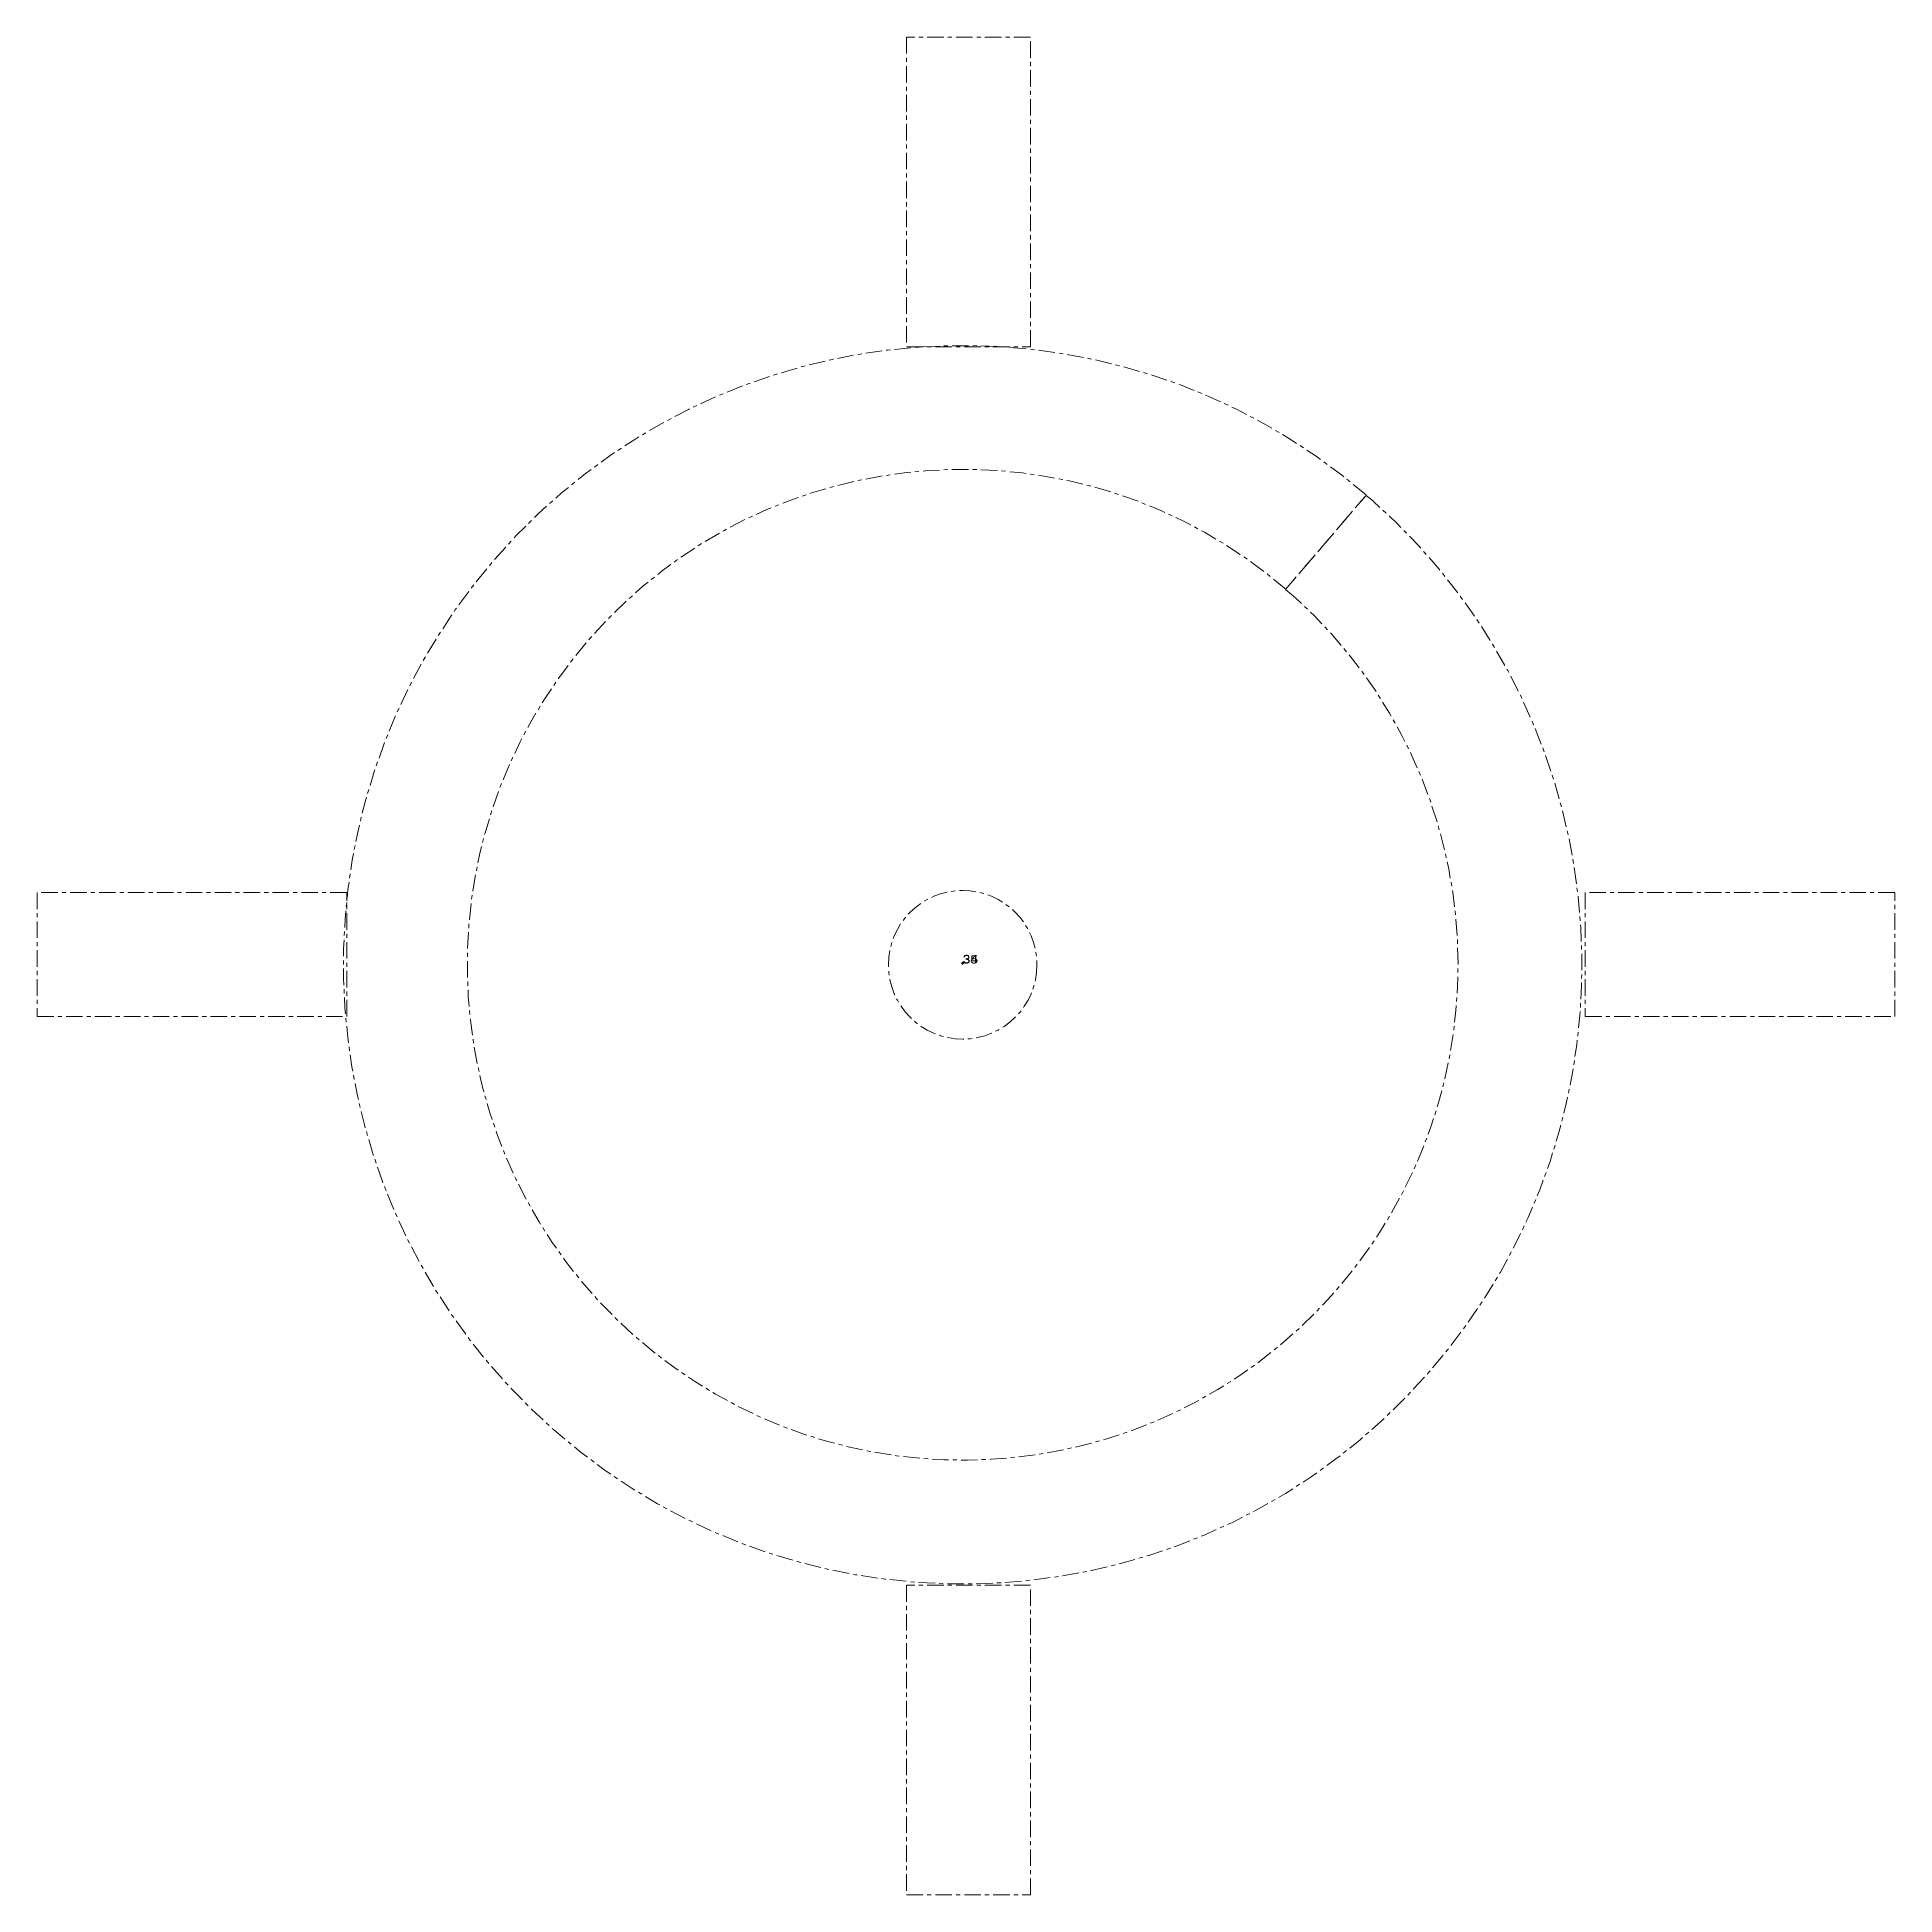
# Model space of a CAD drawing. Header units: metres. Extents: x 551016 to 558869, y 1838913 to 1849967.
# Drawn here: x 551461.39 to 551506.39, y 1839091.56 to 1839136.56 of the extents above.
import ezdxf

# ---------------------------------------------------------------- set-up
doc = ezdxf.new("R2010")
doc.units = ezdxf.units.M
doc.header["$LTSCALE"] = 0.08
doc.header["$PDMODE"] = 32
doc.header["$PDSIZE"] = 0.04
doc.linetypes.add('DOT_DASHED', pattern=[7.7, 5, -1.2, 0.3, -1.2])
doc.layers.add('10', color=7, linetype='DOT_DASHED', lineweight=13)
doc.layers.add('36', color=7, linetype='Continuous', lineweight=53)
doc.layers.add('12', color=7, linetype='Continuous')
doc.layers.add('7', color=7, linetype='Continuous')

msp = doc.modelspace()

# ---------------------------------------------------------------- linework, layer by layer
at = {"layer": '10'}
for points in [[(551482.45, 1839129.06), (551485.45, 1839129.06), (551485.45, 1839136.56), (551482.45, 1839136.56)], [(551461.39, 1839112.84), (551468.89, 1839112.84), (551468.89, 1839115.84), (551461.39, 1839115.84)], [(551498.89, 1839112.84), (551506.39, 1839112.84), (551506.39, 1839115.84), (551498.89, 1839115.84)], [(551482.45, 1839091.56), (551485.45, 1839091.56), (551485.45, 1839099.06), (551482.45, 1839099.06)]]:
    msp.add_lwpolyline(points, close=True, dxfattribs=at)
for points in [[(551493.76, 1839125.32), (551493.58, 1839125.46), (551491.63, 1839123.18)], [(551491.87, 1839122.98), (551491.63, 1839123.18), (551493.58, 1839125.46)]]:
    msp.add_lwpolyline(points, dxfattribs=at)
msp.add_circle((551483.80978, 1839114.09009), 1.8, dxfattribs=at)
for radius, start, end in [(15, 49.34484, 48.4242), (12, 49.22592, 47.74531)]:
    msp.add_arc((551483.80978, 1839114.09009), radius, start, end, dxfattribs=at)
at = {"layer": '36', "lineweight": 13}
msp.add_line((551483.81, 1839114.12), (551483.8, 1839114.1), dxfattribs=at)
at = {"layer": '7'}
msp.add_point((551483.81, 1839114.13), dxfattribs=at)

# ---------------------------------------------------------------- texts
at = {"layer": '12', "width": 1.25}
for s, p in [('34', (551483.81, 1839114.13)), ('35', (551483.81, 1839114.12))]:
    msp.add_text(s, height=0.2, dxfattribs=at).set_placement(p)

doc.saveas('drawing.dxf')
